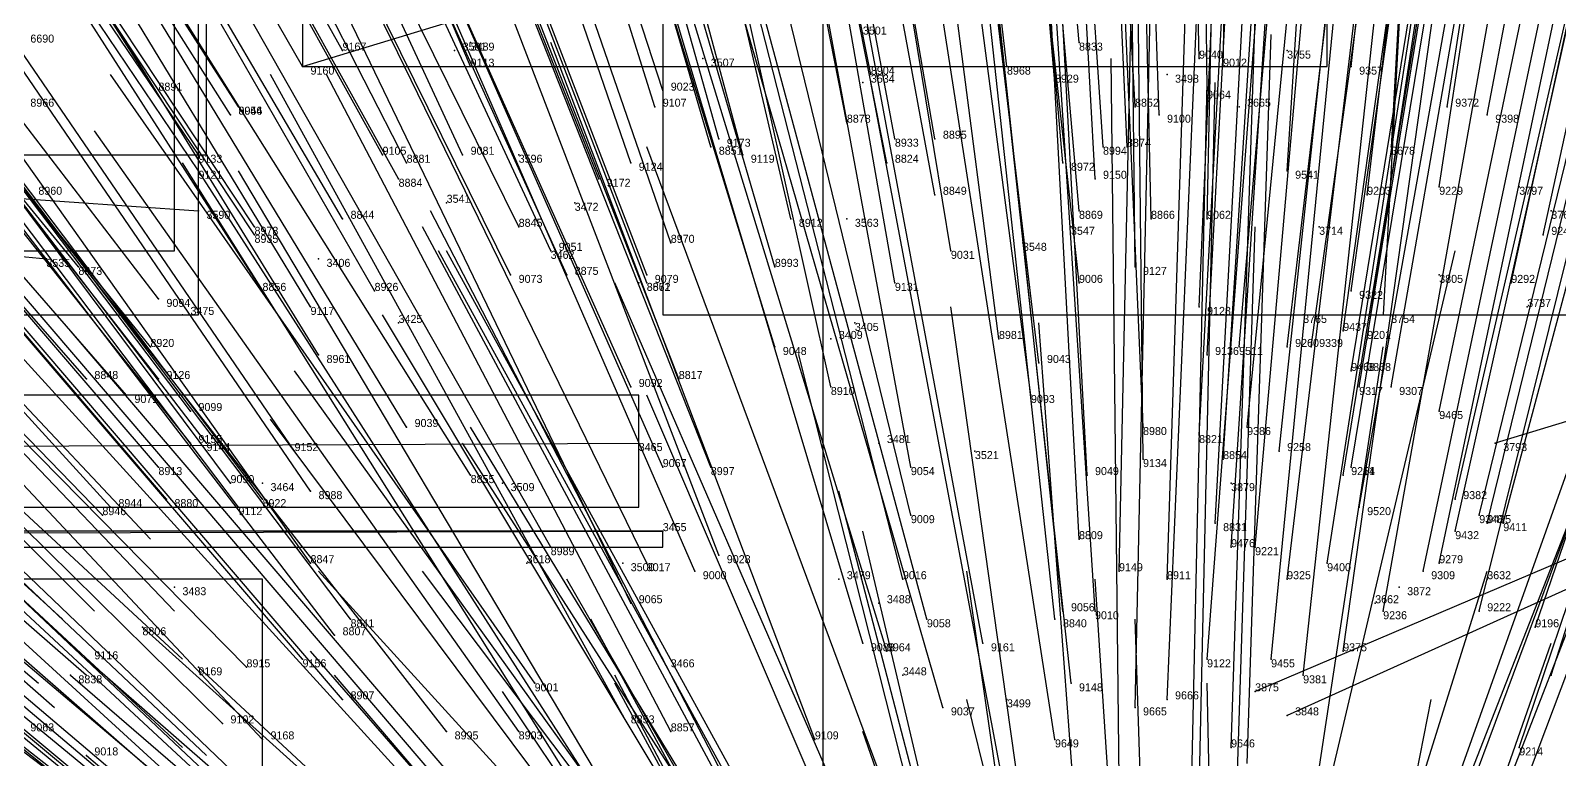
# Model space of a CAD drawing. Extents: x -0.5 to 0.59, y -0.5 to 0.59.
# Drawn here: x -0.144 to 0.047, y 0.1135 to 0.2045 of the extents above; entities that cross this region are included whole.
import ezdxf

# ---------------------------------------------------------------- set-up
doc = ezdxf.new("R2010")
doc.units = 0
for name, color, linetype in [('Clients', 3, 'CONTINUOUS'), ('Facilities', 3, 'CONTINUOUS'), ('Facilities_lines', 3, 'CONTINUOUS'), ('Min_max_boxes', 1, 'CONTINUOUS'), ('Normals', 1, 'CONTINUOUS'), ('Source_points', 5, 'CONTINUOUS'), ('Text', 3, 'CONTINUOUS')]:
    doc.layers.add(name, color=color, linetype=linetype)

msp = doc.modelspace()

# ---------------------------------------------------------------- linework, layer by layer
at = {"layer": 'Clients', "color": 5}
for p in [(0.026, 0.19, -1.25), (-0.123, 0.182, -1.25), (-0.142, 0.176, -1.25), (0.025, 0.169, -1.25), (-0.068, 0.153, -1.25), (0.039, 0.153, -1.25), (-0.065, 0.142, -1.25), (0.009, 0.122, -1.25), (0.013, 0.119, -1.25)]:
    msp.add_point(p, dxfattribs=at)
at = {"layer": 'Facilities', "color": 3}
for p in [(-0.089, 0.203, -1.25), (-0.013, 0.203, -0.507), (-0.105, 0.202, -0.57), (-0.091, 0.202, -1.25), (-0.06, 0.201, -1.25), (0.002, 0.201, -0.503), (0.013, 0.202, -1.25), (-0.11, 0.2, -0.569), (-0.089, 0.2, -0.548), (-0.039, 0.199, -0.508), (-0.022, 0.2, -0.502), (-0.002, 0.199, -1.25), (0.005, 0.2, -0.501), (0.021, 0.2, -0.502), (-0.129, 0.198, -0.59), (-0.065, 0.197, -0.518), (-0.04, 0.198, -1.25), (-0.016, 0.198, -0.497), (0.003, 0.197, -0.492), (-0.118, 0.195, -0.569), (-0.066, 0.195, -0.515), (-0.006, 0.195, -0.488), (0.007, 0.195, -1.25), (0.033, 0.195, -0.495), (-0.119, 0.194, -0.57), (-0.042, 0.193, -0.494), (-0.003, 0.194, -0.484), (0.038, 0.194, -0.493), (-0.058, 0.191, -0.498), (-0.036, 0.191, -0.485), (-0.031, 0.191, -0.484), (-0.059, 0.19, -0.496), (-0.01, 0.19, -0.475), (-0.007, 0.19, -0.476), (-0.123, 0.189, -0.564), (-0.1, 0.189, -0.535), (-0.097, 0.188, -0.53), (-0.09, 0.189, -0.524), (-0.083, 0.189, -1.25), (-0.069, 0.188, -0.499), (-0.055, 0.189, -0.491), (-0.037, 0.188, -0.479), (-0.015, 0.188, -0.471), (-0.123, 0.187, -0.56), (-0.098, 0.186, -0.526), (-0.073, 0.186, -0.499), (-0.011, 0.186, -0.467), (0.013, 0.187, -0.468), (-0.031, 0.184, -0.468), (0.023, 0.184, -0.464), (0.032, 0.185, -0.469), (0.042, 0.185, -1.25), (-0.092, 0.183, -1.25), (-0.076, 0.183, -1.25), (-0.013, 0.182, -0.455), (0.046, 0.182, -1.25), (-0.116, 0.18, -0.535), (-0.105, 0.181, -0.524), (-0.083, 0.18, -0.496), (-0.049, 0.181, -0.468), (-0.042, 0.181, -1.25), (-0.014, 0.18, -1.25), (-0.004, 0.181, -0.453), (0.003, 0.181, -0.454), (0.017, 0.18, -1.25), (-0.116, 0.179, -0.533), (-0.064, 0.178, -0.473), (-0.02, 0.178, -1.25), (0.045, 0.179, -0.462), (-0.108, 0.176, -1.25), (-0.079, 0.177, -1.25), (-0.079, 0.177, -0.485), (-0.029, 0.177, -0.449), (-0.138, 0.175, -0.557), (-0.084, 0.174, -0.482), (-0.077, 0.174, -0.476), (-0.067, 0.174, -0.465), (-0.051, 0.175, -0.457), (-0.006, 0.175, -0.437), (0.032, 0.174, -1.25), (-0.115, 0.172, -0.518), (-0.101, 0.172, -0.499), (-0.068, 0.173, -1.25), (-0.067, 0.173, -0.464), (-0.036, 0.173, -0.441), (-0.013, 0.173, -0.434), (0.021, 0.172, -0.432), (0.041, 0.173, -0.445), (-0.128, 0.171, -0.533), (-0.109, 0.17, -0.505), (0.002, 0.17, -0.424), (0.043, 0.17, -1.25), (-0.125, 0.169, -1.25), (0.015, 0.169, -1.25), (-0.098, 0.168, -1.25), (-0.041, 0.168, -1.25), (0.02, 0.167, -0.421), (-0.129, 0.165, -0.524), (-0.051, 0.165, -0.431), (-0.044, 0.166, -1.25), (-0.023, 0.166, -0.42), (0.007, 0.165, -0.412), (0.013, 0.165, -0.414), (0.016, 0.165, -0.415), (0.023, 0.166, -0.42), (-0.108, 0.164, -0.49), (-0.018, 0.163, -0.411), (0.003, 0.164, -0.411), (0.023, 0.163, -1.25), (-0.137, 0.161, -0.528), (-0.128, 0.161, -0.514), (-0.063, 0.161, -0.433), (0.021, 0.162, -0.409), (-0.132, 0.159, -0.516), (-0.069, 0.16, -0.436), (-0.044, 0.16, -0.414), (-0.019, 0.159, -0.399), (0.022, 0.16, -0.403), (0.026, 0.16, -0.405), (-0.124, 0.157, -0.5), (0.032, 0.157, -0.4), (-0.097, 0.155, -0.457), (-0.005, 0.155, -0.387), (0.008, 0.155, -0.387), (-0.124, 0.153, -0.493), (-0.122, 0.153, -0.489), (-0.038, 0.153, -1.25), (0.002, 0.154, -0.384), (-0.111, 0.152, -0.471), (-0.026, 0.152, -1.25), (-0.005, 0.151, -0.377), (0.005, 0.151, -0.379), (0.012, 0.152, -0.382), (-0.128, 0.15, -0.493), (-0.089, 0.149, -0.434), (-0.065, 0.15, -0.409), (-0.059, 0.15, -0.403), (-0.034, 0.15, -0.385), (-0.012, 0.149, -0.374), (0.02, 0.149, -0.376), (0.021, 0.15, -0.378), (-0.119, 0.148, -0.476), (-0.115, 0.148, -1.25), (-0.085, 0.148, -1.25), (0.006, 0.148, -1.25), (-0.127, 0.146, -0.483), (-0.115, 0.146, -0.465), (-0.109, 0.147, -0.457), (0.034, 0.146, -0.376), (-0.135, 0.144, -0.494), (-0.134, 0.145, -0.493), (-0.118, 0.145, -0.468), (-0.034, 0.144, -0.369), (0.022, 0.145, -0.366), (0.037, 0.144, -0.371), (0.004, 0.143, -0.357), (0.034, 0.142, -0.364), (0.038, 0.143, -0.37), (0.04, 0.143, -0.37), (-0.079, 0.14, -0.401), (-0.013, 0.141, -0.355), (0.006, 0.14, -0.351), (0.009, 0.14, -0.35), (-0.109, 0.138, -0.441), (-0.082, 0.138, -1.25), (-0.07, 0.138, -1.25), (-0.067, 0.138, -0.383), (-0.058, 0.139, -0.375), (0.018, 0.138, -0.347), (0.032, 0.138, -0.354), (-0.061, 0.137, -0.374), (-0.043, 0.136, -1.25), (-0.035, 0.136, -0.351), (-0.008, 0.137, -0.344), (-0.002, 0.136, -0.341), (0.013, 0.136, -0.342), (0.03, 0.137, -0.35), (0.038, 0.136, -1.25), (-0.126, 0.135, -1.25), (0.027, 0.135, -1.25), (-0.069, 0.133, -0.374), (-0.038, 0.133, -1.25), (-0.015, 0.132, -0.333), (-0.011, 0.132, -0.331), (0.024, 0.133, -1.25), (0.025, 0.132, -0.334), (0.037, 0.132, -0.343), (-0.13, 0.13, -0.46), (-0.104, 0.131, -0.419), (-0.032, 0.131, -0.337), (-0.016, 0.131, -0.329), (0.044, 0.13, -0.344), (-0.106, 0.129, -0.417), (-0.04, 0.128, -0.334), (-0.025, 0.128, -0.325), (-0.037, 0.127, -0.331), (0.02, 0.127, -0.322), (-0.137, 0.126, -0.466), (-0.123, 0.125, -0.439), (-0.117, 0.125, -0.429), (-0.11, 0.126, -0.418), (-0.065, 0.126, -1.25), (0.003, 0.126, -0.315), (0.011, 0.126, -0.316), (-0.139, 0.124, -0.465), (-0.081, 0.123, -0.368), (-0.035, 0.124, -1.25), (-0.014, 0.123, -0.309), (0.015, 0.124, -0.311), (0.046, 0.124, -0.331), (-0.105, 0.121, -0.401), (-0.022, 0.121, -1.25), (-0.002, 0.121, -0.303), (-0.07, 0.119, -0.345), (-0.03, 0.12, -0.309), (-0.006, 0.12, -0.3), (-0.12, 0.118, -0.421), (-0.092, 0.117, -0.371), (-0.083, 0.117, -0.358), (-0.064, 0.117, -0.335), (-0.115, 0.116, -0.408), (-0.046, 0.116, -0.313), (-0.016, 0.116, -0.292), (0.006, 0.115, -0.288), (0.042, 0.115, -0.305), (-0.137, 0.114, -0.445)]:
    msp.add_point(p, dxfattribs=at)
at = {"layer": 'Facilities_lines', "color": 3}
for p, q in [((0.043, 0.497, -1.25), (0.025, 0.169, -1.25)), ((0.043, 0.497, -1.25), (0.026, 0.19, -1.25)), ((-0.11, 0.2, -0.569), (0.018, 0.239, -0.6)), ((-0.437, 0.204, -1.25), (-0.142, 0.176, -1.25)), ((-0.437, 0.204, -1.25), (-0.123, 0.182, -1.25)), ((0.188, 0.198, -1.25), (0.009, 0.122, -1.25)), ((0.188, 0.198, -1.25), (0.013, 0.119, -1.25)), ((0.188, 0.198, -1.25), (0.039, 0.153, -1.25)), ((-0.473, 0.151, -1.242), (-0.068, 0.153, -1.25)), ((-0.477, 0.141, -1.244), (-0.065, 0.142, -1.25))]:
    msp.add_line(p, q, dxfattribs=at)
at = {"layer": 'Min_max_boxes', "color": 1}
for p, q in [((-0.065, 0.497, -1.25), (-0.065, 0.169, -1.25)), ((-0.065, 0.497, -1.081), (-0.065, 0.169, -1.081)), ((-0.122, 0.189, -1.25), (-0.122, 0.318, -1.25)), ((-0.122, 0.189, -1.25), (-0.122, 0.318, -1.25)), ((-0.126, 0.177, -1.25), (-0.126, 0.254, -1.25)), ((-0.126, 0.177, -1.25), (-0.126, 0.254, -1.25)), ((-0.11, 0.239, -0.6), (-0.11, 0.2, -0.6)), ((-0.11, 0.239, -0.569), (-0.11, 0.2, -0.569)), ((0.018, 0.2, -0.6), (0.018, 0.239, -0.6)), ((0.018, 0.2, -0.569), (0.018, 0.239, -0.569)), ((-0.045, 0.218, -1.25), (-0.045, -0.046, -1.25)), ((-0.045, 0.218, -1.25), (-0.045, -0.046, -1.25)), ((-0.123, 0.169, -1.25), (-0.123, 0.208, -1.25)), ((-0.123, 0.169, -1.25), (-0.123, 0.208, -1.25)), ((-0.11, 0.2, -0.6), (0.018, 0.2, -0.6)), ((-0.11, 0.2, -0.569), (0.018, 0.2, -0.569)), ((-0.11, 0.2, -0.6), (-0.11, 0.2, -0.569)), ((0.018, 0.2, -0.6), (0.018, 0.2, -0.569)), ((-0.402, 0.189, -1.25), (-0.122, 0.189, -1.25)), ((-0.402, 0.189, -1.25), (-0.122, 0.189, -1.25)), ((-0.122, 0.189, -1.25), (-0.122, 0.189, -1.25)), ((-0.423, 0.177, -1.25), (-0.126, 0.177, -1.25)), ((-0.423, 0.177, -1.25), (-0.126, 0.177, -1.25)), ((-0.126, 0.177, -1.25), (-0.126, 0.177, -1.25)), ((-0.437, 0.169, -1.25), (-0.123, 0.169, -1.25)), ((-0.437, 0.169, -1.25), (-0.123, 0.169, -1.25)), ((-0.123, 0.169, -1.25), (-0.123, 0.169, -1.25)), ((-0.065, 0.169, -1.25), (0.095, 0.169, -1.25)), ((-0.065, 0.169, -1.081), (0.095, 0.169, -1.081)), ((-0.065, 0.169, -1.25), (-0.065, 0.169, -1.081)), ((-0.068, 0.159, -1.25), (-0.473, 0.159, -1.25)), ((-0.068, 0.159, -1.242), (-0.473, 0.159, -1.242)), ((-0.068, 0.145, -1.25), (-0.068, 0.159, -1.25)), ((-0.068, 0.145, -1.242), (-0.068, 0.159, -1.242)), ((-0.068, 0.159, -1.25), (-0.068, 0.159, -1.242)), ((-0.473, 0.145, -1.25), (-0.068, 0.145, -1.25)), ((-0.473, 0.145, -1.242), (-0.068, 0.145, -1.242)), ((-0.068, 0.145, -1.25), (-0.068, 0.145, -1.242)), ((-0.065, 0.142, -1.25), (-0.477, 0.142, -1.25)), ((-0.065, 0.142, -1.244), (-0.477, 0.142, -1.244)), ((-0.065, 0.14, -1.25), (-0.065, 0.142, -1.25)), ((-0.065, 0.14, -1.244), (-0.065, 0.142, -1.244)), ((-0.065, 0.142, -1.25), (-0.065, 0.142, -1.244)), ((-0.477, 0.14, -1.25), (-0.065, 0.14, -1.25)), ((-0.477, 0.14, -1.244), (-0.065, 0.14, -1.244)), ((-0.065, 0.14, -1.25), (-0.065, 0.14, -1.244)), ((-0.115, 0.136, -1.25), (-0.483, 0.136, -1.25)), ((-0.115, 0.136, -0.978), (-0.483, 0.136, -0.978)), ((-0.115, -0.038, -1.25), (-0.115, 0.136, -1.25)), ((-0.115, -0.038, -0.978), (-0.115, 0.136, -0.978)), ((-0.115, 0.136, -1.25), (-0.115, 0.136, -0.978))]:
    msp.add_line(p, q, dxfattribs=at)
at = {"layer": 'Normals', "color": 1}
for p, q in [((-0.013, 0.203, -0.507), (-0.021, 0.295, -0.47)), ((0.002, 0.201, -0.503), (0, 0.294, -0.467)), ((0.005, 0.2, -0.501), (0.007, 0.293, -0.463)), ((-0.022, 0.2, -0.502), (-0.033, 0.292, -0.465)), ((-0.016, 0.198, -0.497), (-0.024, 0.291, -0.46)), ((0.021, 0.2, -0.502), (0.031, 0.292, -0.464)), ((-0.039, 0.199, -0.508), (-0.057, 0.29, -0.47)), ((0.003, 0.197, -0.492), (0.002, 0.289, -0.454)), ((-0.006, 0.195, -0.488), (-0.011, 0.288, -0.451)), ((-0.089, 0.2, -0.548), (-0.125, 0.285, -0.509)), ((-0.065, 0.197, -0.518), (-0.094, 0.286, -0.484)), ((-0.003, 0.194, -0.484), (-0.006, 0.286, -0.447)), ((0.033, 0.195, -0.495), (0.047, 0.286, -0.457)), ((-0.105, 0.202, -0.57), (-0.15, 0.283, -0.533)), ((-0.066, 0.195, -0.515), (-0.094, 0.284, -0.48)), ((-0.042, 0.193, -0.494), (-0.06, 0.284, -0.457)), ((-0.031, 0.191, -0.484), (-0.047, 0.283, -0.447)), ((0.038, 0.194, -0.493), (0.055, 0.284, -0.455)), ((-0.036, 0.191, -0.485), (-0.053, 0.282, -0.448)), ((-0.01, 0.19, -0.475), (-0.016, 0.282, -0.437)), ((-0.007, 0.19, -0.476), (-0.011, 0.282, -0.438)), ((-0.11, 0.2, -0.569), (-0.156, 0.28, -0.532)), ((-0.059, 0.19, -0.496), (-0.085, 0.279, -0.459)), ((-0.058, 0.191, -0.498), (-0.083, 0.28, -0.461)), ((-0.037, 0.188, -0.479), (-0.055, 0.279, -0.442)), ((-0.015, 0.188, -0.471), (-0.023, 0.28, -0.433)), ((-0.011, 0.186, -0.467), (-0.016, 0.279, -0.429)), ((0.013, 0.187, -0.468), (0.019, 0.28, -0.432)), ((-0.055, 0.189, -0.491), (-0.079, 0.278, -0.455)), ((0.023, 0.184, -0.464), (0.034, 0.277, -0.428)), ((0.032, 0.185, -0.469), (0.046, 0.277, -0.432)), ((-0.129, 0.198, -0.59), (-0.178, 0.276, -0.552)), ((-0.031, 0.184, -0.468), (-0.048, 0.276, -0.43)), ((-0.069, 0.188, -0.499), (-0.099, 0.275, -0.462)), ((-0.013, 0.182, -0.455), (-0.021, 0.274, -0.417)), ((-0.004, 0.181, -0.453), (-0.006, 0.274, -0.416)), ((0.003, 0.181, -0.454), (0.005, 0.274, -0.417)), ((-0.119, 0.194, -0.57), (-0.169, 0.273, -0.533)), ((-0.118, 0.195, -0.569), (-0.168, 0.273, -0.532)), ((-0.09, 0.189, -0.524), (-0.129, 0.273, -0.486)), ((-0.073, 0.186, -0.499), (-0.107, 0.272, -0.462)), ((-0.1, 0.189, -0.535), (-0.145, 0.27, -0.497)), ((-0.097, 0.188, -0.53), (-0.139, 0.27, -0.491)), ((-0.049, 0.181, -0.468), (-0.07, 0.271, -0.43)), ((0.045, 0.179, -0.462), (0.065, 0.271, -0.427)), ((-0.029, 0.177, -0.449), (-0.044, 0.268, -0.41)), ((-0.006, 0.175, -0.437), (-0.007, 0.268, -0.4)), ((-0.123, 0.189, -0.564), (-0.175, 0.266, -0.527)), ((-0.098, 0.186, -0.526), (-0.143, 0.267, -0.487)), ((-0.123, 0.187, -0.56), (-0.175, 0.264, -0.523)), ((-0.064, 0.178, -0.473), (-0.094, 0.265, -0.434)), ((-0.051, 0.175, -0.457), (-0.077, 0.264, -0.419)), ((-0.036, 0.173, -0.441), (-0.052, 0.264, -0.403)), ((-0.013, 0.173, -0.434), (-0.023, 0.265, -0.396)), ((0.021, 0.172, -0.432), (0.034, 0.264, -0.396)), ((0.041, 0.173, -0.445), (0.061, 0.265, -0.409)), ((-0.083, 0.18, -0.496), (-0.124, 0.263, -0.456)), ((0.002, 0.17, -0.424), (0.006, 0.262, -0.387)), ((-0.105, 0.181, -0.524), (-0.152, 0.261, -0.485)), ((-0.079, 0.177, -0.485), (-0.118, 0.261, -0.446)), ((-0.067, 0.174, -0.465), (-0.1, 0.26, -0.427)), ((-0.077, 0.174, -0.476), (-0.115, 0.258, -0.438)), ((-0.067, 0.173, -0.464), (-0.1, 0.259, -0.426)), ((-0.023, 0.166, -0.42), (-0.035, 0.258, -0.382)), ((0.007, 0.165, -0.412), (0.015, 0.258, -0.376)), ((0.013, 0.165, -0.414), (0.024, 0.258, -0.378)), ((0.016, 0.165, -0.415), (0.029, 0.258, -0.379)), ((0.02, 0.167, -0.421), (0.033, 0.259, -0.384)), ((0.023, 0.166, -0.42), (0.037, 0.258, -0.383)), ((-0.116, 0.18, -0.535), (-0.167, 0.257, -0.497)), ((-0.116, 0.179, -0.533), (-0.167, 0.256, -0.495)), ((-0.084, 0.174, -0.482), (-0.125, 0.257, -0.444)), ((0.003, 0.164, -0.411), (0.008, 0.257, -0.374)), ((-0.018, 0.163, -0.411), (-0.029, 0.255, -0.372)), ((-0.051, 0.165, -0.431), (-0.078, 0.253, -0.393)), ((0.021, 0.162, -0.409), (0.036, 0.254, -0.373)), ((-0.101, 0.172, -0.499), (-0.147, 0.252, -0.461)), ((0.022, 0.16, -0.403), (0.037, 0.252, -0.367)), ((0.026, 0.16, -0.405), (0.042, 0.252, -0.369)), ((-0.115, 0.172, -0.518), (-0.165, 0.25, -0.48)), ((-0.109, 0.17, -0.505), (-0.157, 0.249, -0.467)), ((-0.044, 0.16, -0.414), (-0.064, 0.25, -0.376)), ((-0.019, 0.159, -0.399), (-0.031, 0.25, -0.361)), ((-0.138, 0.175, -0.557), (-0.197, 0.247, -0.521)), ((-0.063, 0.161, -0.433), (-0.097, 0.248, -0.396)), ((-0.005, 0.155, -0.387), (-0.009, 0.247, -0.349)), ((0.008, 0.155, -0.387), (0.017, 0.247, -0.35)), ((0.032, 0.157, -0.4), (0.051, 0.248, -0.363)), ((-0.069, 0.16, -0.436), (-0.107, 0.245, -0.398)), ((0.002, 0.154, -0.384), (0.007, 0.246, -0.347)), ((0.012, 0.152, -0.382), (0.022, 0.245, -0.345)), ((-0.128, 0.171, -0.533), (-0.184, 0.244, -0.496)), ((-0.005, 0.151, -0.377), (-0.006, 0.244, -0.34)), ((0.005, 0.151, -0.379), (0.011, 0.244, -0.341)), ((-0.108, 0.164, -0.49), (-0.156, 0.242, -0.452)), ((-0.034, 0.15, -0.385), (-0.051, 0.242, -0.348)), ((-0.012, 0.149, -0.374), (-0.017, 0.242, -0.337)), ((0.02, 0.149, -0.376), (0.035, 0.241, -0.339)), ((0.021, 0.15, -0.378), (0.036, 0.241, -0.341)), ((-0.129, 0.165, -0.524), (-0.188, 0.238, -0.488)), ((0.034, 0.146, -0.376), (0.055, 0.237, -0.34)), ((-0.059, 0.15, -0.403), (-0.093, 0.236, -0.364)), ((-0.013, 0.141, -0.355), (-0.018, 0.235, -0.32)), ((0.004, 0.143, -0.357), (0.009, 0.235, -0.319)), ((0.022, 0.145, -0.366), (0.038, 0.235, -0.327)), ((-0.128, 0.161, -0.514), (-0.185, 0.234, -0.478)), ((-0.097, 0.155, -0.457), (-0.145, 0.234, -0.419)), ((-0.065, 0.15, -0.409), (-0.102, 0.234, -0.37)), ((-0.034, 0.144, -0.369), (-0.056, 0.234, -0.332)), ((0.037, 0.144, -0.371), (0.059, 0.234, -0.334)), ((0.006, 0.14, -0.351), (0.012, 0.232, -0.312)), ((0.034, 0.142, -0.364), (0.054, 0.232, -0.327)), ((0.038, 0.143, -0.37), (0.06, 0.233, -0.333)), ((0.04, 0.143, -0.37), (0.064, 0.233, -0.334)), ((-0.137, 0.161, -0.528), (-0.198, 0.231, -0.492)), ((-0.124, 0.157, -0.5), (-0.18, 0.231, -0.463)), ((-0.008, 0.137, -0.344), (-0.006, 0.23, -0.306)), ((0.009, 0.14, -0.35), (0.017, 0.231, -0.311)), ((-0.132, 0.159, -0.516), (-0.193, 0.229, -0.479)), ((-0.111, 0.152, -0.471), (-0.163, 0.228, -0.433)), ((-0.002, 0.136, -0.341), (0.001, 0.229, -0.303)), ((0.013, 0.136, -0.342), (0.024, 0.228, -0.303)), ((0.018, 0.138, -0.347), (0.032, 0.228, -0.307)), ((0.032, 0.138, -0.354), (0.051, 0.228, -0.315)), ((-0.124, 0.153, -0.493), (-0.182, 0.226, -0.456)), ((-0.122, 0.153, -0.489), (-0.178, 0.226, -0.451)), ((-0.089, 0.149, -0.434), (-0.138, 0.227, -0.396)), ((-0.035, 0.136, -0.351), (-0.058, 0.226, -0.315)), ((0.03, 0.137, -0.35), (0.049, 0.227, -0.311)), ((-0.058, 0.139, -0.375), (-0.091, 0.225, -0.338)), ((-0.015, 0.132, -0.333), (-0.025, 0.225, -0.296)), ((-0.011, 0.132, -0.331), (-0.017, 0.224, -0.293)), ((-0.119, 0.148, -0.476), (-0.175, 0.223, -0.439)), ((-0.109, 0.147, -0.457), (-0.161, 0.223, -0.418)), ((-0.067, 0.138, -0.383), (-0.108, 0.222, -0.347)), ((-0.061, 0.137, -0.374), (-0.098, 0.222, -0.337)), ((-0.016, 0.131, -0.329), (-0.026, 0.223, -0.292)), ((0.025, 0.132, -0.334), (0.041, 0.222, -0.295)), ((-0.128, 0.15, -0.493), (-0.189, 0.221, -0.457)), ((-0.115, 0.146, -0.465), (-0.171, 0.22, -0.427)), ((-0.079, 0.14, -0.401), (-0.125, 0.221, -0.365)), ((-0.032, 0.131, -0.337), (-0.056, 0.22, -0.299)), ((0.037, 0.132, -0.343), (0.059, 0.221, -0.303)), ((-0.118, 0.145, -0.468), (-0.174, 0.219, -0.43)), ((-0.025, 0.128, -0.325), (-0.042, 0.219, -0.288)), ((0.003, 0.126, -0.315), (0.01, 0.218, -0.276)), ((0.011, 0.126, -0.316), (0.02, 0.218, -0.278)), ((0.02, 0.127, -0.322), (0.033, 0.219, -0.283)), ((0.044, 0.13, -0.344), (0.074, 0.218, -0.306)), ((-0.127, 0.146, -0.483), (-0.187, 0.216, -0.446)), ((-0.069, 0.133, -0.374), (-0.109, 0.216, -0.337)), ((0.015, 0.124, -0.311), (0.025, 0.216, -0.274)), ((-0.134, 0.145, -0.493), (-0.197, 0.214, -0.458)), ((-0.109, 0.138, -0.441), (-0.163, 0.214, -0.402)), ((-0.04, 0.128, -0.334), (-0.066, 0.215, -0.294)), ((-0.037, 0.127, -0.331), (-0.064, 0.215, -0.293)), ((-0.014, 0.123, -0.309), (-0.024, 0.215, -0.271)), ((-0.002, 0.121, -0.303), (0.002, 0.213, -0.263)), ((0.046, 0.124, -0.331), (0.074, 0.212, -0.292)), ((-0.135, 0.144, -0.494), (-0.2, 0.211, -0.458)), ((-0.006, 0.12, -0.3), (-0.004, 0.211, -0.259)), ((-0.193, 0.209, -0.711), (-0.129, 0.141, -0.748)), ((-0.03, 0.12, -0.309), (-0.056, 0.21, -0.273)), ((-0.104, 0.131, -0.419), (-0.16, 0.205, -0.38)), ((-0.016, 0.116, -0.292), (-0.03, 0.206, -0.251)), ((0.006, 0.115, -0.288), (0.009, 0.206, -0.246)), ((-0.089, 0.203, -1.25), (-0.089, 0.203, -1.15)), ((-0.046, 0.116, -0.313), (-0.079, 0.203, -0.275)), ((0.008, 0.113, -0.283), (0.011, 0.204, -0.242)), ((-0.106, 0.129, -0.417), (-0.162, 0.202, -0.378)), ((-0.091, 0.202, -1.25), (-0.091, 0.202, -1.15)), ((-0.06, 0.201, -1.25), (-0.06, 0.201, -1.15)), ((-0.008, 0.111, -0.278), (-0.009, 0.201, -0.235)), ((0.013, 0.202, -1.25), (0.013, 0.202, -1.15)), ((0.042, 0.115, -0.305), (0.071, 0.201, -0.265)), ((-0.19, 0.199, -0.688), (-0.126, 0.132, -0.725)), ((-0.081, 0.123, -0.368), (-0.134, 0.199, -0.331)), ((-0.07, 0.119, -0.345), (-0.114, 0.199, -0.304)), ((-0.064, 0.117, -0.335), (-0.107, 0.199, -0.295)), ((-0.002, 0.199, -1.25), (-0.002, 0.199, -1.15)), ((-0.202, 0.198, -0.708), (-0.136, 0.132, -0.744)), ((-0.04, 0.198, -1.25), (-0.04, 0.198, -1.15)), ((-0.022, 0.108, -0.275), (-0.039, 0.198, -0.234)), ((0.001, 0.107, -0.268), (0.003, 0.198, -0.226)), ((0.002, 0.108, -0.27), (0.004, 0.198, -0.227)), ((-0.11, 0.126, -0.418), (-0.17, 0.196, -0.379)), ((0.007, 0.195, -1.25), (0.007, 0.195, -1.15)), ((0.036, 0.11, -0.289), (0.068, 0.196, -0.249)), ((-0.209, 0.194, -0.712), (-0.14, 0.131, -0.749)), ((-0.117, 0.125, -0.429), (-0.182, 0.191, -0.39)), ((-0.105, 0.121, -0.401), (-0.165, 0.191, -0.362)), ((-0.083, 0.117, -0.358), (-0.136, 0.192, -0.32)), ((-0.092, 0.117, -0.371), (-0.149, 0.19, -0.334)), ((-0.035, 0.104, -0.274), (-0.067, 0.19, -0.234)), ((0.026, 0.19, -1.25), (0.026, 0.19, -1.15)), ((-0.193, 0.189, -0.675), (-0.125, 0.126, -0.713)), ((-0.076, 0.11, -0.334), (-0.125, 0.188, -0.295)), ((-0.083, 0.189, -1.25), (-0.083, 0.189, -1.15)), ((-0.073, 0.109, -0.328), (-0.123, 0.187, -0.289)), ((-0.071, 0.108, -0.324), (-0.118, 0.187, -0.284)), ((0.03, 0.099, -0.259), (0.061, 0.186, -0.219)), ((-0.207, 0.185, -0.694), (-0.137, 0.124, -0.731)), ((0.042, 0.185, -1.25), (0.042, 0.185, -1.15)), ((-0.214, 0.183, -0.704), (-0.143, 0.123, -0.741)), ((-0.12, 0.118, -0.421), (-0.186, 0.183, -0.383)), ((-0.115, 0.116, -0.408), (-0.178, 0.183, -0.369)), ((-0.123, 0.182, -1.25), (-0.123, 0.182, -1.15)), ((-0.052, 0.101, -0.283), (-0.094, 0.182, -0.243)), ((-0.092, 0.183, -1.25), (-0.092, 0.183, -1.15)), ((-0.076, 0.183, -1.25), (-0.076, 0.183, -1.15)), ((0.046, 0.182, -1.25), (0.046, 0.182, -1.15)), ((-0.211, 0.181, -0.694), (-0.141, 0.12, -0.731)), ((-0.051, 0.098, -0.277), (-0.095, 0.18, -0.239)), ((-0.042, 0.181, -1.25), (-0.042, 0.181, -1.15)), ((-0.014, 0.18, -1.25), (-0.014, 0.18, -1.15)), ((0.006, 0.088, -0.222), (0.009, 0.18, -0.181)), ((0.017, 0.18, -1.25), (0.017, 0.18, -1.15)), ((0.029, 0.094, -0.246), (0.063, 0.181, -0.21)), ((-0.193, 0.178, -0.655), (-0.125, 0.115, -0.693)), ((-0.19, 0.178, -0.65), (-0.122, 0.114, -0.688)), ((-0.02, 0.178, -1.25), (-0.02, 0.178, -1.15)), ((-0.142, 0.176, -1.25), (-0.142, 0.176, -1.15)), ((-0.108, 0.176, -1.25), (-0.108, 0.176, -1.15)), ((-0.048, 0.095, -0.267), (-0.093, 0.177, -0.23)), ((-0.047, 0.095, -0.266), (-0.092, 0.177, -0.23)), ((-0.079, 0.177, -1.25), (-0.079, 0.177, -1.15)), ((0.013, 0.088, -0.223), (0.034, 0.177, -0.182)), ((-0.088, 0.105, -0.342), (-0.148, 0.175, -0.304)), ((0.032, 0.174, -1.25), (0.032, 0.174, -1.15)), ((-0.194, 0.173, -0.649), (-0.125, 0.11, -0.686)), ((-0.034, 0.088, -0.236), (-0.071, 0.173, -0.199)), ((-0.068, 0.173, -1.25), (-0.068, 0.173, -1.15)), ((-0.205, 0.171, -0.666), (-0.134, 0.111, -0.704)), ((-0.185, 0.171, -0.631), (-0.118, 0.108, -0.668)), ((-0.016, 0.078, -0.198), (-0.029, 0.17, -0.163)), ((0.043, 0.17, -1.25), (0.043, 0.17, -1.15)), ((-0.125, 0.169, -1.25), (-0.125, 0.169, -1.15)), ((-0.052, 0.089, -0.259), (-0.1, 0.169, -0.223)), ((0.015, 0.169, -1.25), (0.015, 0.169, -1.15)), ((0.025, 0.169, -1.25), (0.025, 0.169, -1.15)), ((-0.208, 0.168, -0.668), (-0.136, 0.109, -0.705)), ((-0.087, 0.1, -0.331), (-0.149, 0.168, -0.293)), ((-0.079, 0.097, -0.313), (-0.139, 0.167, -0.274)), ((-0.098, 0.168, -1.25), (-0.098, 0.168, -1.15)), ((-0.041, 0.168, -1.25), (-0.041, 0.168, -1.15)), ((-0.011, 0.074, -0.187), (-0.018, 0.168, -0.153)), ((-0.044, 0.166, -1.25), (-0.044, 0.166, -1.15)), ((0.011, 0.073, -0.184), (0.025, 0.165, -0.148)), ((-0.189, 0.163, -0.624), (-0.118, 0.103, -0.661)), ((-0.025, 0.073, -0.192), (-0.048, 0.164, -0.158)), ((0.023, 0.163, -1.25), (0.023, 0.163, -1.15)), ((-0.057, 0.087, -0.26), (-0.111, 0.162, -0.222)), ((-0.205, 0.16, -0.65), (-0.131, 0.104, -0.687)), ((-0.195, 0.16, -0.63), (-0.123, 0.101, -0.667)), ((-0.031, 0.075, -0.204), (-0.067, 0.159, -0.163)), ((-0.058, 0.081, -0.249), (-0.114, 0.156, -0.213)), ((-0.041, 0.076, -0.216), (-0.089, 0.155, -0.178)), ((-0.04, 0.075, -0.213), (-0.09, 0.153, -0.175)), ((-0.068, 0.153, -1.25), (-0.068, 0.153, -1.15)), ((-0.038, 0.153, -1.25), (-0.038, 0.153, -1.15)), ((0.039, 0.153, -1.25), (0.039, 0.153, -1.15)), ((-0.026, 0.152, -1.25), (-0.026, 0.152, -1.15)), ((0.026, 0.066, -0.177), (0.058, 0.151, -0.136)), ((-0.187, 0.148, -0.597), (-0.114, 0.091, -0.635)), ((-0.115, 0.148, -1.25), (-0.115, 0.148, -1.15)), ((-0.085, 0.148, -1.25), (-0.085, 0.148, -1.15)), ((0.006, 0.148, -1.25), (0.006, 0.148, -1.15)), ((-0.16, 0.146, -0.542), (-0.092, 0.083, -0.58)), ((-0.02, 0.059, -0.155), (-0.043, 0.147, -0.115)), ((-0.177, 0.144, -0.571), (-0.106, 0.085, -0.609)), ((0.021, 0.06, -0.16), (0.054, 0.145, -0.118)), ((-0.065, 0.142, -1.25), (-0.065, 0.142, -1.15)), ((-0.019, 0.053, -0.141), (-0.04, 0.142, -0.1)), ((-0.178, 0.141, -0.568), (-0.106, 0.084, -0.606)), ((-0.162, 0.141, -0.536), (-0.092, 0.08, -0.574)), ((-0.147, 0.139, -0.506), (-0.08, 0.075, -0.543)), ((-0.082, 0.138, -1.25), (-0.082, 0.138, -1.15)), ((-0.07, 0.138, -1.25), (-0.07, 0.138, -1.15)), ((-0.046, 0.069, -0.207), (-0.108, 0.137, -0.168)), ((-0.04, 0.064, -0.188), (-0.095, 0.137, -0.147)), ((-0.031, 0.056, -0.161), (-0.077, 0.136, -0.121)), ((-0.043, 0.136, -1.25), (-0.043, 0.136, -1.15)), ((-0.014, 0.047, -0.122), (-0.027, 0.137, -0.082)), ((-0.005, 0.045, -0.114), (-0.011, 0.136, -0.072)), ((0.011, 0.051, -0.131), (0.038, 0.137, -0.087)), ((0.038, 0.136, -1.25), (0.038, 0.136, -1.15)), ((-0.126, 0.135, -1.25), (-0.126, 0.135, -1.15)), ((0.027, 0.135, -1.25), (0.027, 0.135, -1.15)), ((-0.038, 0.133, -1.25), (-0.038, 0.133, -1.15)), ((0.024, 0.133, -1.25), (0.024, 0.133, -1.15)), ((-0.13, 0.13, -0.46), (-0.061, 0.068, -0.496)), ((-0.03, 0.05, -0.145), (-0.074, 0.131, -0.106)), ((-0.003, 0.039, -0.098), (-0.006, 0.131, -0.06)), ((0.015, 0.04, -0.107), (0.046, 0.128, -0.071)), ((-0.048, 0.057, -0.188), (-0.109, 0.127, -0.149)), ((-0.149, 0.125, -0.486), (-0.078, 0.065, -0.524)), ((-0.137, 0.126, -0.466), (-0.067, 0.065, -0.502)), ((-0.123, 0.125, -0.439), (-0.055, 0.062, -0.476)), ((-0.065, 0.126, -1.25), (-0.065, 0.126, -1.15)), ((-0.139, 0.124, -0.465), (-0.068, 0.063, -0.501)), ((-0.047, 0.055, -0.18), (-0.106, 0.124, -0.14)), ((-0.028, 0.043, -0.128), (-0.071, 0.124, -0.088)), ((-0.027, 0.042, -0.125), (-0.071, 0.123, -0.086)), ((-0.035, 0.124, -1.25), (-0.035, 0.124, -1.15)), ((0.005, 0.031, -0.078), (0.003, 0.123, -0.038)), ((-0.034, 0.046, -0.142), (-0.085, 0.122, -0.103)), ((-0.005, 0.032, -0.08), (-0.027, 0.121, -0.04)), ((-0.022, 0.121, -1.25), (-0.022, 0.121, -1.15)), ((0.009, 0.122, -1.25), (0.009, 0.122, -1.15)), ((0.013, 0.03, -0.083), (0.031, 0.121, -0.043)), ((0.013, 0.119, -1.25), (0.013, 0.119, -1.15)), ((-0.145, 0.117, -0.467), (-0.074, 0.058, -0.503)), ((-0.01, 0.031, -0.082), (-0.04, 0.117, -0.039)), ((-0.137, 0.114, -0.445), (-0.066, 0.054, -0.482))]:
    msp.add_line(p, q, dxfattribs=at)
at = {"layer": 'Source_points', "color": 5}
for p in [(-0.089, 0.203, -1.25), (-0.013, 0.203, -0.507), (-0.105, 0.202, -0.57), (-0.091, 0.202, -1.25), (-0.06, 0.201, -1.25), (0.002, 0.201, -0.503), (0.013, 0.202, -1.25), (-0.11, 0.2, -0.569), (-0.089, 0.2, -0.548), (-0.039, 0.199, -0.508), (-0.022, 0.2, -0.502), (-0.002, 0.199, -1.25), (0.005, 0.2, -0.501), (0.021, 0.2, -0.502), (-0.129, 0.198, -0.59), (-0.065, 0.197, -0.518), (-0.04, 0.198, -1.25), (-0.016, 0.198, -0.497), (0.003, 0.197, -0.492), (-0.118, 0.195, -0.569), (-0.066, 0.195, -0.515), (-0.006, 0.195, -0.488), (0.007, 0.195, -1.25), (0.033, 0.195, -0.495), (-0.119, 0.194, -0.57), (-0.042, 0.193, -0.494), (-0.003, 0.194, -0.484), (0.038, 0.194, -0.493), (-0.058, 0.191, -0.498), (-0.036, 0.191, -0.485), (-0.031, 0.191, -0.484), (-0.059, 0.19, -0.496), (-0.01, 0.19, -0.475), (-0.007, 0.19, -0.476), (0.026, 0.19, -1.25), (-0.123, 0.189, -0.564), (-0.1, 0.189, -0.535), (-0.097, 0.188, -0.53), (-0.09, 0.189, -0.524), (-0.083, 0.189, -1.25), (-0.069, 0.188, -0.499), (-0.055, 0.189, -0.491), (-0.037, 0.188, -0.479), (-0.015, 0.188, -0.471), (-0.123, 0.187, -0.56), (-0.098, 0.186, -0.526), (-0.073, 0.186, -0.499), (-0.011, 0.186, -0.467), (0.013, 0.187, -0.468), (-0.031, 0.184, -0.468), (0.023, 0.184, -0.464), (0.032, 0.185, -0.469), (0.042, 0.185, -1.25), (-0.123, 0.182, -1.25), (-0.092, 0.183, -1.25), (-0.076, 0.183, -1.25), (-0.013, 0.182, -0.455), (0.046, 0.182, -1.25), (-0.116, 0.18, -0.535), (-0.105, 0.181, -0.524), (-0.083, 0.18, -0.496), (-0.049, 0.181, -0.468), (-0.042, 0.181, -1.25), (-0.014, 0.18, -1.25), (-0.004, 0.181, -0.453), (0.003, 0.181, -0.454), (0.017, 0.18, -1.25), (-0.116, 0.179, -0.533), (-0.064, 0.178, -0.473), (-0.02, 0.178, -1.25), (0.045, 0.179, -0.462), (-0.142, 0.176, -1.25), (-0.108, 0.176, -1.25), (-0.079, 0.177, -1.25), (-0.079, 0.177, -0.485), (-0.029, 0.177, -0.449), (-0.138, 0.175, -0.557), (-0.084, 0.174, -0.482), (-0.077, 0.174, -0.476), (-0.067, 0.174, -0.465), (-0.051, 0.175, -0.457), (-0.006, 0.175, -0.437), (0.032, 0.174, -1.25), (-0.115, 0.172, -0.518), (-0.101, 0.172, -0.499), (-0.068, 0.173, -1.25), (-0.067, 0.173, -0.464), (-0.036, 0.173, -0.441), (-0.013, 0.173, -0.434), (0.021, 0.172, -0.432), (0.041, 0.173, -0.445), (-0.128, 0.171, -0.533), (-0.109, 0.17, -0.505), (0.002, 0.17, -0.424), (0.043, 0.17, -1.25), (-0.125, 0.169, -1.25), (0.015, 0.169, -1.25), (0.025, 0.169, -1.25), (-0.098, 0.168, -1.25), (-0.041, 0.168, -1.25), (0.02, 0.167, -0.421), (-0.129, 0.165, -0.524), (-0.051, 0.165, -0.431), (-0.044, 0.166, -1.25), (-0.023, 0.166, -0.42), (0.007, 0.165, -0.412), (0.013, 0.165, -0.414), (0.016, 0.165, -0.415), (0.023, 0.166, -0.42), (-0.108, 0.164, -0.49), (-0.018, 0.163, -0.411), (0.003, 0.164, -0.411), (0.023, 0.163, -1.25), (-0.137, 0.161, -0.528), (-0.128, 0.161, -0.514), (-0.063, 0.161, -0.433), (0.021, 0.162, -0.409), (-0.132, 0.159, -0.516), (-0.069, 0.16, -0.436), (-0.044, 0.16, -0.414), (-0.019, 0.159, -0.399), (0.022, 0.16, -0.403), (0.026, 0.16, -0.405), (-0.124, 0.157, -0.5), (0.032, 0.157, -0.4), (-0.097, 0.155, -0.457), (-0.005, 0.155, -0.387), (0.008, 0.155, -0.387), (-0.124, 0.153, -0.493), (-0.122, 0.153, -0.489), (-0.068, 0.153, -1.25), (-0.038, 0.153, -1.25), (0.002, 0.154, -0.384), (0.039, 0.153, -1.25), (-0.111, 0.152, -0.471), (-0.026, 0.152, -1.25), (-0.005, 0.151, -0.377), (0.005, 0.151, -0.379), (0.012, 0.152, -0.382), (-0.128, 0.15, -0.493), (-0.089, 0.149, -0.434), (-0.065, 0.15, -0.409), (-0.059, 0.15, -0.403), (-0.034, 0.15, -0.385), (-0.012, 0.149, -0.374), (0.02, 0.149, -0.376), (0.021, 0.15, -0.378), (-0.119, 0.148, -0.476), (-0.115, 0.148, -1.25), (-0.085, 0.148, -1.25), (0.006, 0.148, -1.25), (-0.127, 0.146, -0.483), (-0.115, 0.146, -0.465), (-0.109, 0.147, -0.457), (0.034, 0.146, -0.376), (-0.135, 0.144, -0.494), (-0.134, 0.145, -0.493), (-0.118, 0.145, -0.468), (-0.034, 0.144, -0.369), (0.022, 0.145, -0.366), (0.037, 0.144, -0.371), (-0.065, 0.142, -1.25), (0.004, 0.143, -0.357), (0.034, 0.142, -0.364), (0.038, 0.143, -0.37), (0.04, 0.143, -0.37), (-0.079, 0.14, -0.401), (-0.013, 0.141, -0.355), (0.006, 0.14, -0.351), (0.009, 0.14, -0.35), (-0.109, 0.138, -0.441), (-0.082, 0.138, -1.25), (-0.07, 0.138, -1.25), (-0.067, 0.138, -0.383), (-0.058, 0.139, -0.375), (0.018, 0.138, -0.347), (0.032, 0.138, -0.354), (-0.061, 0.137, -0.374), (-0.043, 0.136, -1.25), (-0.035, 0.136, -0.351), (-0.008, 0.137, -0.344), (-0.002, 0.136, -0.341), (0.013, 0.136, -0.342), (0.03, 0.137, -0.35), (0.038, 0.136, -1.25), (-0.126, 0.135, -1.25), (0.027, 0.135, -1.25), (-0.069, 0.133, -0.374), (-0.038, 0.133, -1.25), (-0.015, 0.132, -0.333), (-0.011, 0.132, -0.331), (0.024, 0.133, -1.25), (0.025, 0.132, -0.334), (0.037, 0.132, -0.343), (-0.13, 0.13, -0.46), (-0.104, 0.131, -0.419), (-0.032, 0.131, -0.337), (-0.016, 0.131, -0.329), (0.044, 0.13, -0.344), (-0.106, 0.129, -0.417), (-0.04, 0.128, -0.334), (-0.025, 0.128, -0.325), (-0.037, 0.127, -0.331), (0.02, 0.127, -0.322), (-0.137, 0.126, -0.466), (-0.123, 0.125, -0.439), (-0.117, 0.125, -0.429), (-0.11, 0.126, -0.418), (-0.065, 0.126, -1.25), (0.003, 0.126, -0.315), (0.011, 0.126, -0.316), (-0.139, 0.124, -0.465), (-0.081, 0.123, -0.368), (-0.035, 0.124, -1.25), (-0.014, 0.123, -0.309), (0.015, 0.124, -0.311), (0.046, 0.124, -0.331), (-0.105, 0.121, -0.401), (-0.022, 0.121, -1.25), (-0.002, 0.121, -0.303), (0.009, 0.122, -1.25), (-0.07, 0.119, -0.345), (-0.03, 0.12, -0.309), (-0.006, 0.12, -0.3), (0.013, 0.119, -1.25), (-0.12, 0.118, -0.421), (-0.092, 0.117, -0.371), (-0.083, 0.117, -0.358), (-0.064, 0.117, -0.335), (-0.115, 0.116, -0.408), (-0.046, 0.116, -0.313), (-0.016, 0.116, -0.292), (0.006, 0.115, -0.288), (0.042, 0.115, -0.305), (-0.137, 0.114, -0.445)]:
    msp.add_point(p, dxfattribs=at)

# ---------------------------------------------------------------- texts
at = {"layer": 'Text', "color": 3}
for s, p in [('3501', (-0.04, 0.204, -1.25)), ('6690', (-0.144, 0.203, -0.624)), ('9167', (-0.105, 0.202, -0.57)), ('3591', (-0.09, 0.202, -1.25)), ('3489', (-0.089, 0.202, -1.25)), ('8833', (-0.013, 0.202, -0.507)), ('9113', (-0.089, 0.2, -0.548)), ('3507', (-0.059, 0.2, -1.25)), ('9040', (0.002, 0.201, -0.503)), ('9012', (0.005, 0.2, -0.501)), ('3755', (0.013, 0.201, -1.25)), ('9160', (-0.109, 0.199, -0.569)), ('3534', (-0.039, 0.198, -1.25)), ('8904', (-0.039, 0.199, -0.508)), ('8968', (-0.022, 0.199, -0.502)), ('8929', (-0.016, 0.198, -0.497)), ('3498', (-0.001, 0.198, -1.25)), ('9357', (0.022, 0.199, -0.502)), ('8891', (-0.128, 0.197, -0.59)), ('9023', (-0.064, 0.197, -0.518)), ('9064', (0.003, 0.196, -0.492)), ('8966', (-0.144, 0.195, -0.608)), ('8956', (-0.118, 0.194, -0.57)), ('9044', (-0.118, 0.194, -0.569)), ('9107', (-0.065, 0.195, -0.515)), ('8852', (-0.006, 0.195, -0.488)), ('3665', (0.008, 0.195, -1.25)), ('9372', (0.034, 0.195, -0.495)), ('8878', (-0.042, 0.193, -0.494)), ('9100', (-0.002, 0.193, -0.484)), ('9398', (0.039, 0.193, -0.493)), ('9173', (-0.057, 0.19, -0.498)), ('8933', (-0.036, 0.19, -0.485)), ('8895', (-0.03, 0.191, -0.484)), ('8874', (-0.007, 0.19, -0.476)), ('9105', (-0.1, 0.189, -0.535)), ('9081', (-0.089, 0.189, -0.524)), ('8851', (-0.058, 0.189, -0.496)), ('8994', (-0.01, 0.189, -0.475)), ('3678', (0.026, 0.189, -1.25)), ('9133', (-0.123, 0.188, -0.564)), ('8881', (-0.097, 0.188, -0.53)), ('3596', (-0.083, 0.188, -1.25)), ('9124', (-0.068, 0.187, -0.499)), ('9119', (-0.054, 0.188, -0.491)), ('8824', (-0.036, 0.188, -0.479)), ('8972', (-0.014, 0.187, -0.471)), ('9121', (-0.123, 0.186, -0.56)), ('8884', (-0.098, 0.185, -0.526)), ('9172', (-0.072, 0.185, -0.499)), ('9150', (-0.01, 0.186, -0.467)), ('9541', (0.014, 0.186, -0.468)), ('8960', (-0.143, 0.184, -0.584)), ('3541', (-0.092, 0.183, -1.25)), ('8849', (-0.03, 0.184, -0.468)), ('9203', (0.023, 0.184, -0.464)), ('9229', (0.032, 0.184, -0.469)), ('3797', (0.042, 0.184, -1.25)), ('3590', (-0.122, 0.181, -1.25)), ('8844', (-0.104, 0.181, -0.524)), ('3472', (-0.076, 0.182, -1.25)), ('8869', (-0.013, 0.181, -0.455)), ('8866', (-0.004, 0.181, -0.453)), ('9062', (0.003, 0.181, -0.454)), ('3760', (0.046, 0.181, -1.25)), ('8978', (-0.116, 0.179, -0.535)), ('8845', (-0.083, 0.18, -0.496)), ('8912', (-0.048, 0.18, -0.468)), ('3563', (-0.041, 0.18, -1.25)), ('3547', (-0.014, 0.179, -1.25)), ('3714', (0.017, 0.179, -1.25)), ('9245', (0.046, 0.179, -0.462)), ('8935', (-0.116, 0.178, -0.533)), ('9051', (-0.078, 0.177, -0.485)), ('8970', (-0.064, 0.178, -0.473)), ('3548', (-0.02, 0.177, -1.25)), ('3535', (-0.142, 0.175, -1.25)), ('3406', (-0.107, 0.175, -1.25)), ('3462', (-0.079, 0.176, -1.25)), ('8993', (-0.051, 0.175, -0.457)), ('9031', (-0.029, 0.176, -0.449)), ('8973', (-0.138, 0.174, -0.557)), ('9073', (-0.083, 0.173, -0.482)), ('8875', (-0.076, 0.174, -0.476)), ('9079', (-0.066, 0.173, -0.465)), ('9006', (-0.013, 0.173, -0.434)), ('9127', (-0.005, 0.174, -0.437)), ('3805', (0.032, 0.173, -1.25)), ('9292', (0.041, 0.173, -0.445)), ('8856', (-0.115, 0.172, -0.518)), ('8926', (-0.101, 0.172, -0.499)), ('3572', (-0.067, 0.172, -1.25)), ('8861', (-0.067, 0.172, -0.464)), ('9131', (-0.036, 0.172, -0.441)), ('9322', (0.022, 0.171, -0.432)), ('9094', (-0.127, 0.17, -0.533)), ('3475', (-0.124, 0.169, -1.25)), ('9117', (-0.109, 0.169, -0.505)), ('9128', (0.003, 0.169, -0.424)), ('3737', (0.043, 0.17, -1.25)), ('3425', (-0.098, 0.168, -1.25)), ('3765', (0.015, 0.168, -1.25)), ('3754', (0.026, 0.168, -1.25)), ('3409', (-0.043, 0.166, -1.25)), ('3405', (-0.041, 0.167, -1.25)), ('8981', (-0.023, 0.166, -0.42)), ('9437', (0.02, 0.167, -0.421)), ('9201', (0.023, 0.166, -0.42)), ('8920', (-0.129, 0.165, -0.524)), ('9048', (-0.05, 0.164, -0.431)), ('9136', (0.004, 0.164, -0.411)), ('9511', (0.007, 0.164, -0.412)), ('9260', (0.014, 0.165, -0.414)), ('9339', (0.017, 0.165, -0.415)), ('8961', (-0.107, 0.163, -0.49)), ('9043', (-0.017, 0.163, -0.411)), ('9468', (0.021, 0.162, -0.409)), ('3868', (0.023, 0.162, -1.25)), ('8848', (-0.136, 0.161, -0.528)), ('9126', (-0.127, 0.161, -0.514)), ('9092', (-0.068, 0.16, -0.436)), ('8817', (-0.063, 0.161, -0.433)), ('9071', (-0.131, 0.158, -0.516)), ('8910', (-0.044, 0.159, -0.414)), ('9093', (-0.019, 0.158, -0.399)), ('9317', (0.022, 0.159, -0.403)), ('9307', (0.027, 0.159, -0.405)), ('9099', (-0.123, 0.157, -0.5)), ('9465', (0.032, 0.156, -0.4)), ('9039', (-0.096, 0.155, -0.457)), ('8980', (-0.005, 0.154, -0.387)), ('9386', (0.008, 0.154, -0.387)), ('9155', (-0.123, 0.153, -0.493)), ('9144', (-0.122, 0.152, -0.489)), ('9152', (-0.111, 0.152, -0.471)), ('3465', (-0.068, 0.152, -1.25)), ('3481', (-0.037, 0.153, -1.25)), ('8821', (0.002, 0.153, -0.384)), ('9258', (0.013, 0.152, -0.382)), ('3793', (0.04, 0.152, -1.25)), ('9067', (-0.065, 0.15, -0.409)), ('3521', (-0.026, 0.151, -1.25)), ('9134', (-0.005, 0.15, -0.377)), ('8854', (0.005, 0.151, -0.379)), ('8913', (-0.128, 0.149, -0.493)), ('9090', (-0.119, 0.148, -0.476)), ('8855', (-0.089, 0.148, -0.434)), ('8997', (-0.059, 0.149, -0.403)), ('9054', (-0.034, 0.149, -0.385)), ('9049', (-0.011, 0.149, -0.374)), ('9211', (0.021, 0.149, -0.376)), ('9254', (0.021, 0.149, -0.378)), ('3464', (-0.114, 0.147, -1.25)), ('3509', (-0.084, 0.147, -1.25)), ('3879', (0.006, 0.147, -1.25)), ('8944', (-0.133, 0.145, -0.493)), ('8880', (-0.126, 0.145, -0.483)), ('8922', (-0.115, 0.145, -0.465)), ('8988', (-0.108, 0.146, -0.457)), ('9382', (0.035, 0.146, -0.376)), ('8946', (-0.135, 0.144, -0.494)), ('9112', (-0.118, 0.144, -0.468)), ('9009', (-0.034, 0.143, -0.369)), ('9520', (0.023, 0.144, -0.366)), ('9348', (0.037, 0.143, -0.371)), ('9425', (0.038, 0.143, -0.37)), ('3455', (-0.065, 0.142, -1.25)), ('8809', (-0.013, 0.141, -0.355)), ('8831', (0.005, 0.142, -0.357)), ('9432', (0.034, 0.141, -0.364)), ('9411', (0.04, 0.142, -0.37)), ('8989', (-0.079, 0.139, -0.401)), ('9476', (0.006, 0.14, -0.351)), ('9221', (0.009, 0.139, -0.35)), ('8847', (-0.109, 0.138, -0.441)), ('3618', (-0.082, 0.138, -1.25)), ('3500', (-0.069, 0.137, -1.25)), ('9017', (-0.067, 0.137, -0.383)), ('9028', (-0.057, 0.138, -0.375)), ('9149', (-0.008, 0.137, -0.344)), ('9400', (0.018, 0.137, -0.347)), ('9279', (0.032, 0.138, -0.354)), ('9000', (-0.06, 0.136, -0.374)), ('3479', (-0.042, 0.136, -1.25)), ('9016', (-0.035, 0.136, -0.351)), ('8911', (-0.002, 0.136, -0.341)), ('9325', (0.013, 0.136, -0.342)), ('9309', (0.031, 0.136, -0.35)), ('3632', (0.038, 0.136, -1.25)), ('3483', (-0.125, 0.134, -1.25)), ('9065', (-0.068, 0.133, -0.374)), ('3488', (-0.037, 0.133, -1.25)), ('3662', (0.024, 0.133, -1.25)), ('3872', (0.028, 0.134, -1.25)), ('9056', (-0.014, 0.132, -0.333)), ('9010', (-0.011, 0.131, -0.331)), ('9236', (0.025, 0.131, -0.334)), ('9222', (0.038, 0.132, -0.343)), ('8806', (-0.13, 0.129, -0.46)), ('8807', (-0.105, 0.129, -0.417)), ('8841', (-0.104, 0.13, -0.419)), ('9058', (-0.032, 0.13, -0.337)), ('8840', (-0.015, 0.13, -0.329)), ('9196', (0.044, 0.13, -0.344)), ('9083', (-0.039, 0.127, -0.334)), ('8964', (-0.037, 0.127, -0.331)), ('9161', (-0.024, 0.127, -0.325)), ('9375', (0.02, 0.127, -0.322)), ('9116', (-0.136, 0.126, -0.466)), ('9169', (-0.123, 0.124, -0.439)), ('8915', (-0.117, 0.125, -0.429)), ('9156', (-0.11, 0.125, -0.418)), ('3466', (-0.064, 0.125, -1.25)), ('3448', (-0.035, 0.124, -1.25)), ('9122', (0.003, 0.125, -0.315)), ('9455', (0.011, 0.125, -0.316)), ('8838', (-0.138, 0.123, -0.465)), ('9001', (-0.081, 0.122, -0.368)), ('9148', (-0.013, 0.122, -0.309)), ('3875', (0.009, 0.122, -1.25)), ('9381', (0.015, 0.123, -0.311)), ('8907', (-0.104, 0.121, -0.401)), ('3499', (-0.022, 0.12, -1.25)), ('9666', (-0.001, 0.121, -0.303)), ('9102', (-0.119, 0.118, -0.421)), ('8853', (-0.069, 0.118, -0.345)), ('9037', (-0.029, 0.119, -0.309)), ('9665', (-0.005, 0.119, -0.3)), ('3848', (0.014, 0.119, -1.25)), ('9063', (-0.144, 0.117, -0.467)), ('9168', (-0.114, 0.116, -0.408)), ('8995', (-0.091, 0.116, -0.371)), ('8903', (-0.083, 0.116, -0.358)), ('8857', (-0.064, 0.117, -0.335)), ('9109', (-0.046, 0.116, -0.313)), ('9018', (-0.136, 0.114, -0.445)), ('9649', (-0.016, 0.115, -0.292)), ('9646', (0.006, 0.115, -0.288)), ('9214', (0.042, 0.114, -0.305))]:
    msp.add_text(s, height=0.001, dxfattribs=at).set_placement(p)

doc.saveas('drawing.dxf')
